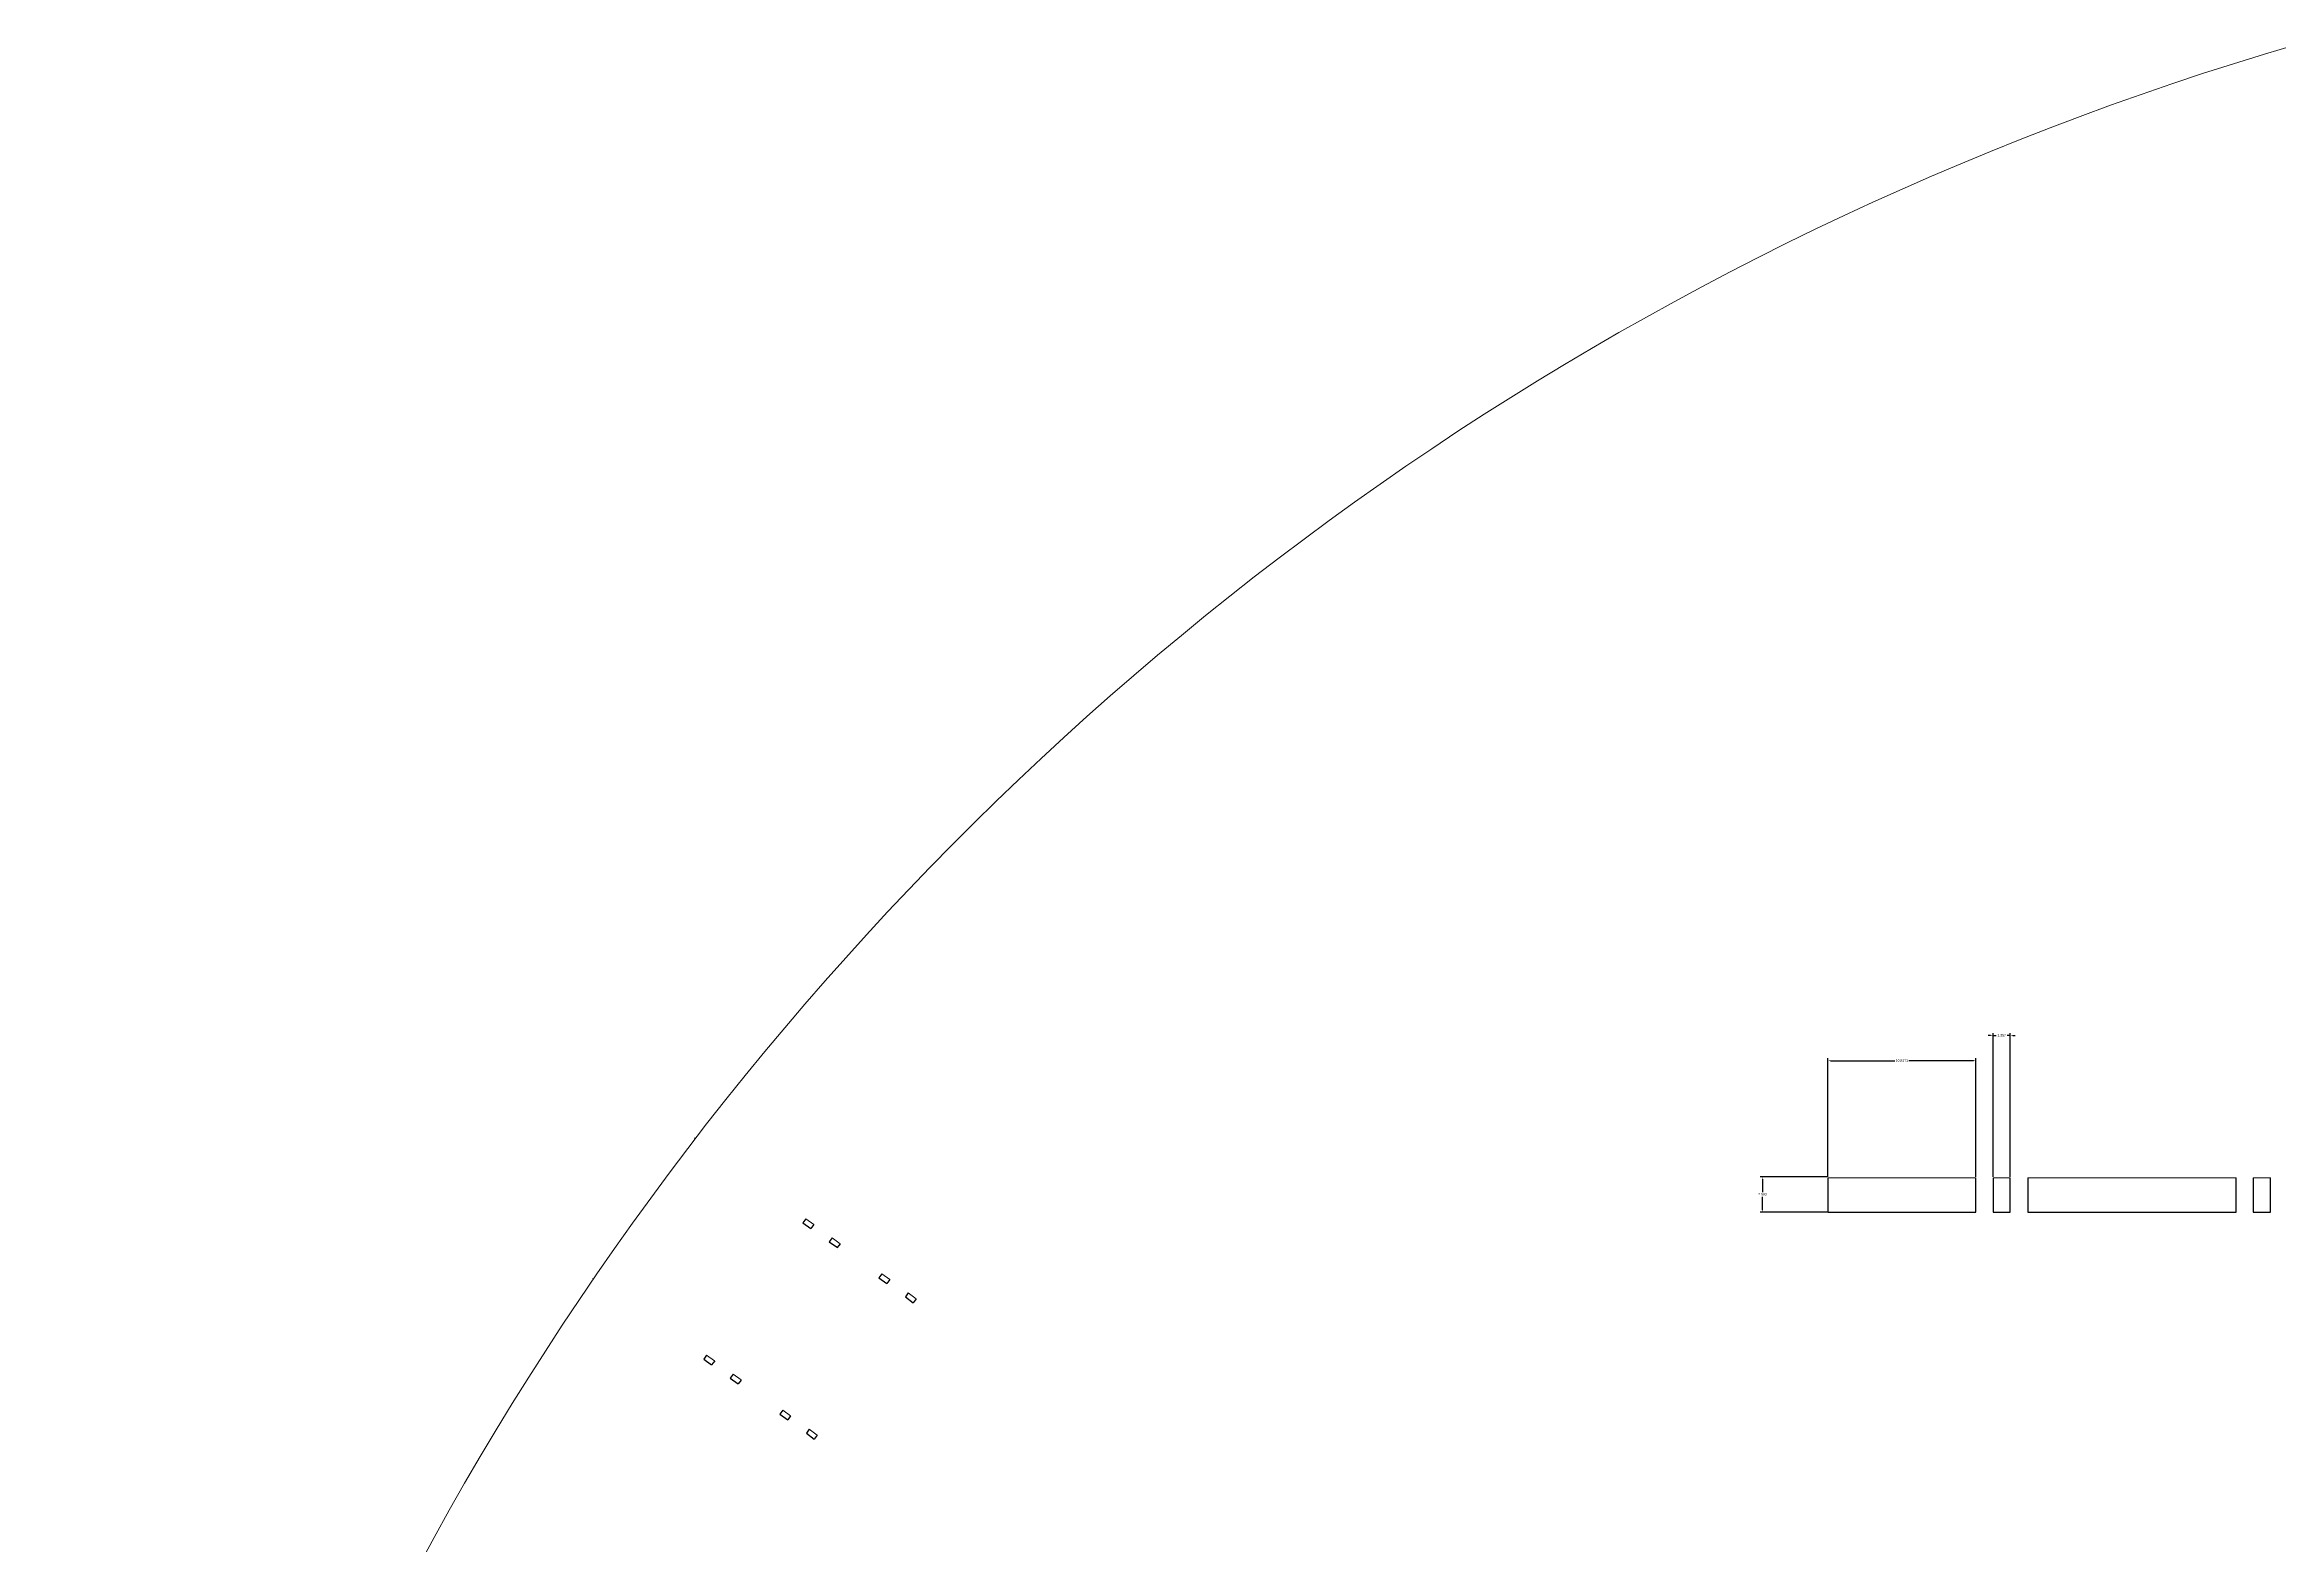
# Model space of a CAD drawing. Header units: millimetres. Extents: x 0 to 1210, y 0 to 841.
# Drawn here: x 752 to 915.6, y 590.2 to 700 of the extents above; entities that cross this region are included whole.
import ezdxf

# ---------------------------------------------------------------- set-up
doc = ezdxf.new("R2010")
doc.units = ezdxf.units.MM
doc.header["$MEASUREMENT"] = 0
doc.layers.get('0').update_dxf_attribs({"linetype": 'CONTINUOUS'})

# ---------------------------------------------------------------- blocks, each defined once
blk = doc.blocks.new('_CLOSEDFILLED')
at = {"color": 0, "lineweight": -2, "true_color": 0x000000}
blk.add_line((-1, 0), (-2, 0), dxfattribs=at)
blk.add_solid([(-1, 0.17), (0, 0), (-1, 0.17), (-1, -0.17)], dxfattribs=at)

msp = doc.modelspace()

# ---------------------------------------------------------------- linework, layer by layer
for p, q in [((894.43, 627.5), (894.25, 627.5)), ((894.61, 617.16), (894.61, 627.68)), ((894.61, 627.5), (894.83, 627.5)), ((895.87, 627.5), (895.64, 627.5)), ((895.87, 617.16), (895.87, 627.68)), ((896.05, 627.5), (896.23, 627.5)), ((882.53, 617.16), (882.53, 625.84)), ((882.71, 625.66), (887.43, 625.66)), ((893.17, 625.66), (888.45, 625.66)), ((893.35, 617.16), (893.35, 625.84)), ((882.47, 617.16), (877.56, 617.16)), ((877.74, 616.98), (877.74, 616.03)), ((882.53, 617.1), (882.53, 614.57)), ((893.35, 614.57), (893.35, 617.1)), ((894.61, 617.1), (894.61, 614.57)), ((895.87, 614.57), (895.87, 617.1)), ((897.16, 617.1), (897.16, 614.57)), ((912.4, 614.57), (912.4, 617.1)), ((913.66, 617.1), (913.66, 614.57)), ((914.92, 614.57), (914.92, 617.1)), ((877.74, 614.75), (877.74, 615.7)), ((807.71, 614.09), (807.5, 613.8)), ((807.5, 613.8), (808.08, 613.38)), ((808.29, 613.67), (808.08, 613.38)), ((882.47, 614.57), (877.56, 614.57)), ((882.53, 614.57), (893.35, 614.57)), ((894.61, 614.57), (895.87, 614.57)), ((897.16, 614.57), (912.4, 614.57)), ((913.66, 614.57), (914.92, 614.57)), ((809.64, 612.69), (809.43, 612.4)), ((809.43, 612.4), (810.02, 611.98)), ((810.23, 612.27), (810.01, 611.98)), ((813.28, 610.06), (813.06, 609.77)), ((813.06, 609.77), (813.65, 609.35)), ((813.86, 609.64), (813.65, 609.35)), ((815.21, 608.66), (815, 608.37)), ((815, 608.37), (815.58, 607.95)), ((815.8, 608.24), (815.58, 607.95)), ((800.45, 604.11), (800.24, 603.82)), ((800.24, 603.82), (800.82, 603.4)), ((801.04, 603.69), (800.82, 603.4)), ((802.39, 602.72), (802.18, 602.43)), ((802.18, 602.43), (802.76, 602)), ((802.97, 602.29), (802.76, 602)), ((806.02, 600.08), (805.81, 599.79)), ((805.81, 599.79), (806.39, 599.37)), ((806.6, 599.66), (806.39, 599.37)), ((807.96, 598.69), (807.75, 598.39)), ((807.75, 598.39), (808.33, 597.97)), ((808.54, 598.26), (808.33, 597.97))]:
    msp.add_line(p, q)
at = {"color": 7, "linetype": 'Continuous', "lineweight": 9, "true_color": 0x000007}
for p, q in [((799.64, 619.95), (799.57, 620.01)), ((882.53, 617.1), (893.35, 617.1)), ((894.61, 617.1), (895.87, 617.1)), ((897.16, 617.1), (912.4, 617.1)), ((913.66, 617.1), (914.92, 617.1)), ((808.29, 613.67), (807.71, 614.09)), ((810.23, 612.27), (809.64, 612.69)), ((792.16, 609.69), (792.09, 609.72)), ((813.86, 609.64), (813.28, 610.06)), ((815.8, 608.24), (815.21, 608.66)), ((801.03, 603.69), (800.45, 604.11)), ((802.97, 602.3), (802.39, 602.72)), ((806.6, 599.66), (806.02, 600.08)), ((808.54, 598.26), (807.96, 598.69))]:
    msp.add_line(p, q, dxfattribs=at)
msp.add_open_spline([(916.77, 700.03), (818.92, 671.35), (752, 581.84), (752.1, 479.85), (752.1, 479.85), (752.43, 378.27), (819.29, 289.28), (916.77, 260.67)], degree=3, knots=[0, 0, 0, 0, 0.125, 0.125, 0.125, 0.125001, 1, 1, 1, 1], dxfattribs=at)

# ---------------------------------------------------------------- block references
at = {"xscale": 0.18, "yscale": 0.18, "zscale": 0.18}
for p in [(894.61, 627.5), (893.35, 625.66)]:
    msp.add_blockref('_CLOSEDFILLED', p, dxfattribs=at)
for p, rotation in [((895.87, 627.5), 180), ((882.53, 625.66), 180), ((877.74, 617.16), 90), ((877.74, 614.57), 270)]:
    msp.add_blockref('_CLOSEDFILLED', p, dxfattribs=dict(at, rotation=rotation))

# ---------------------------------------------------------------- texts
at = {"char_height": 0.18, "attachment_point": 5}
for s, insert in [('1,257', (895.24, 627.5)), ('10,8171', (887.94, 625.66)), ('2,593', (877.74, 615.87))]:
    msp.add_mtext(s, dxfattribs=dict(at, insert=insert))

doc.saveas('drawing.dxf')
